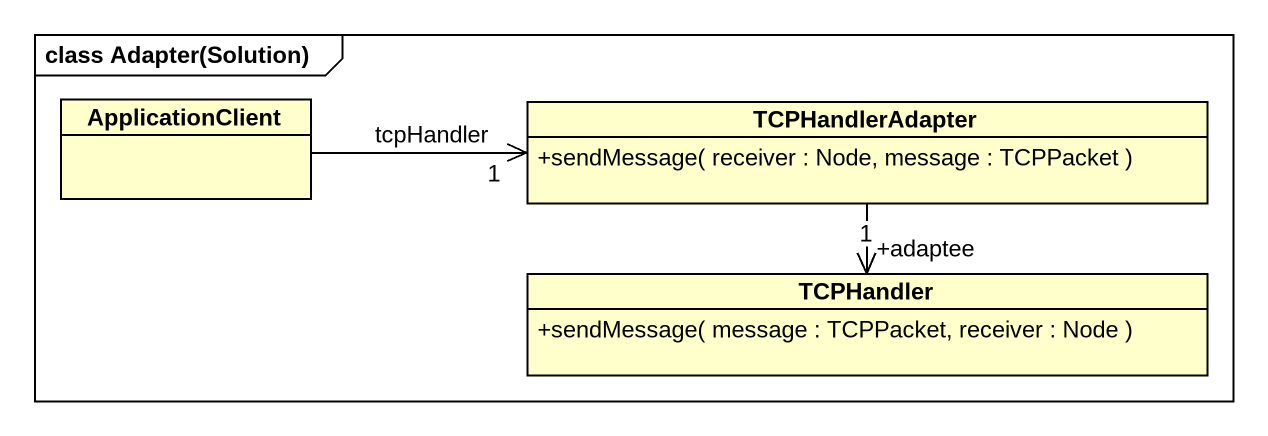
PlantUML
@startuml
mainframe class Adapter(Solution)
hide circle
hide empty members
skinparam classAttributeIconSize 0
class ApplicationClient
class TCPHandlerAdapter {
  +sendMessage( receiver : Node, message : TCPPacket )
}
class TCPHandler {
  +sendMessage( message : TCPPacket, receiver : Node )
}
ApplicationClient -right-> "1" TCPHandlerAdapter : tcpHandler
TCPHandlerAdapter --> "+adaptee\n1" TCPHandler
@enduml
